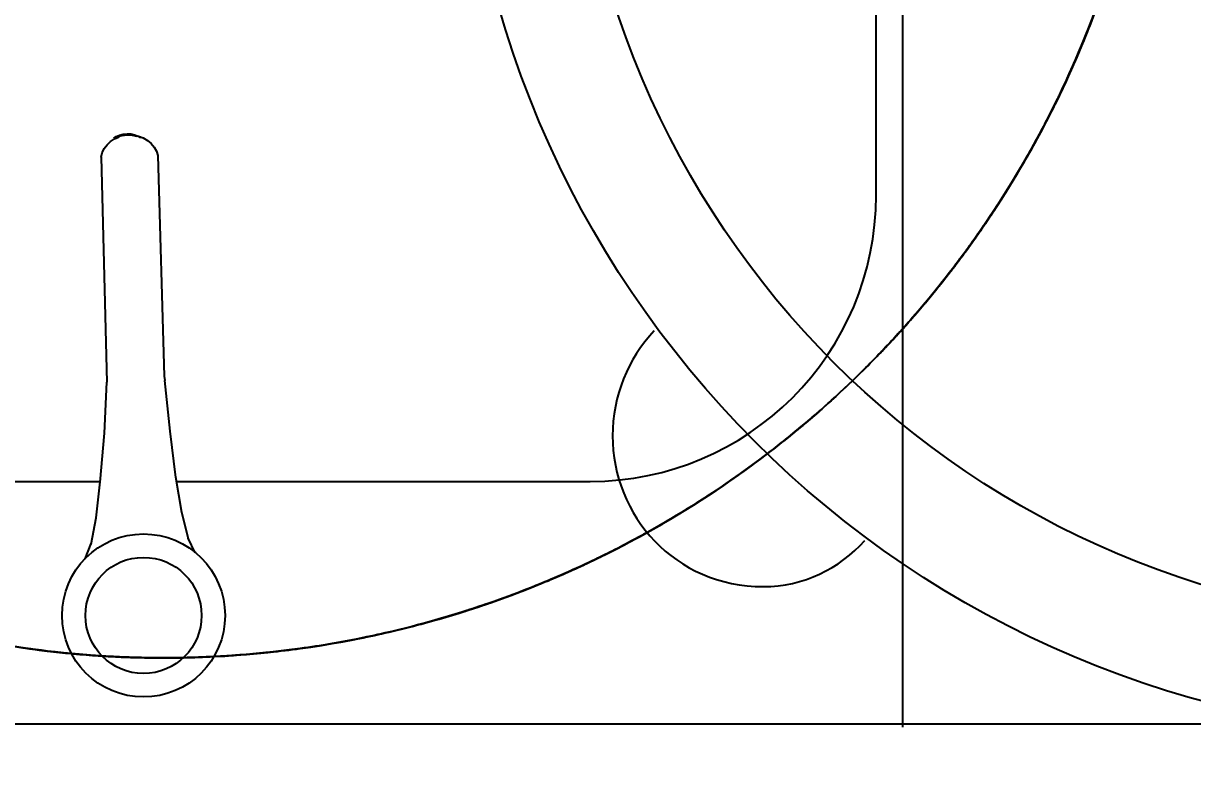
# Model space of a CAD drawing. Header units: millimetres. Extents: x 0 to 8967983, y -224399 to 13801.
# Drawn here: x 52470 to 52731.7, y -190220.6 to -190054.2 of the extents above; entities that cross this region are included whole.
import ezdxf
from ezdxf import colors
from ezdxf.entities.mleader import LeaderData, LeaderLine
from ezdxf.math import Vec2, Vec3

# ---------------------------------------------------------------- set-up
doc = ezdxf.new("R2010")
doc.units = ezdxf.units.MM
doc.header["$LTSCALE"] = 10
doc.layers.add('Архитектура', color=251, linetype='Continuous')
doc.layers.get('0').off()
doc.layers.get('0').freeze()
doc.styles.add('ISOCPEUR', font='isocpeur.TTF', dxfattribs={"width": 0.7})

# ---------------------------------------------------------------- blocks, each defined once
blk = doc.blocks.new('_DOTSMALL')
at = {"color": 0, "linetype": 'ByBlock', "const_width": 0.5}
blk.add_lwpolyline([(-0.0625, 0, 1), (0.0625, 0, 1)], format="xyb", close=True, dxfattribs=at)

msp = doc.modelspace()

# ---------------------------------------------------------------- linework, layer by layer
at = {"layer": 'Архитектура', "lineweight": 25, "transparency": 33554684}
for p, q in [((52666.87, -190211.75, 35.13), (52666.87, -189879.75, 35.13)), ((52660.87, -190092.75, 35.13), (52660.87, -189955.75, 35.13)), ((52490.23, -190079.93, 35.13), (52490.76, -190079.58, 35.13)), ((52490.39, -190080.06, 35.13), (52491.42, -190079.61, 35.13)), ((52490.39, -190080.06, 35.13), (52491.42, -190079.61, 35.13)), ((52490.76, -190079.58, 35.13), (52491.52, -190079.24, 35.13)), ((52491.03, -190079.57, 35.13), (52492.1, -190079.29, 35.13)), ((52491.03, -190079.57, 35.13), (52492.1, -190079.29, 35.13)), ((52491.52, -190079.24, 35.13), (52492.34, -190079.02, 35.13)), ((52492.1, -190079.29, 35.13), (52493.2, -190079.17, 35.13)), ((52492.1, -190079.29, 35.13), (52493.2, -190079.17, 35.13)), ((52492.34, -190079.02, 35.13), (52493.19, -190078.93, 35.13)), ((52493.19, -190078.93, 35.13), (52494.04, -190078.97, 35.13)), ((52493.2, -190079.17, 35.13), (52494.3, -190079.22, 35.13)), ((52493.2, -190079.17, 35.13), (52494.3, -190079.22, 35.13)), ((52494.04, -190078.97, 35.13), (52494.87, -190079.14, 35.13)), ((52494.3, -190079.22, 35.13), (52495.38, -190079.45, 35.13)), ((52494.3, -190079.22, 35.13), (52495.38, -190079.45, 35.13)), ((52494.87, -190079.14, 35.13), (52495.66, -190079.44, 35.13)), ((52495.66, -190079.44, 35.13), (52496.21, -190079.76, 35.13)), ((52495.76, -190079.48, 35.13), (52496.81, -190079.88, 35.13)), ((52495.76, -190079.48, 35.13), (52496.81, -190079.88, 35.13)), ((52487.63, -190083.18, 35.13), (52488.08, -190082.26, 35.13)), ((52488.07, -190082.26, 35.13), (52488.72, -190081.38, 35.13)), ((52488.72, -190081.38, 35.13), (52489.49, -190080.66, 35.13)), ((52488.72, -190081.38, 35.13), (52489.49, -190080.66, 35.13)), ((52489.49, -190080.66, 35.13), (52490.39, -190080.06, 35.13)), ((52489.49, -190080.66, 35.13), (52490.39, -190080.06, 35.13)), ((52496.81, -190079.88, 35.13), (52497.74, -190080.42, 35.13)), ((52496.81, -190079.88, 35.13), (52497.74, -190080.42, 35.13)), ((52497.74, -190080.42, 35.13), (52498.55, -190081.1, 35.13)), ((52497.74, -190080.42, 35.13), (52498.55, -190081.1, 35.13)), ((52498.55, -190081.1, 35.13), (52499.25, -190081.94, 35.13)), ((52499.25, -190081.94, 35.13), (52499.75, -190082.83, 35.13)), ((52499.25, -190081.94, 35.13), (52499.75, -190082.83, 35.13)), ((52487.36, -190084.15, 35.13), (52487.63, -190083.18, 35.13)), ((52487.36, -190084.15, 35.13), (52487.63, -190083.18, 35.13)), ((52487.36, -190084.15, 35.13), (52488.69, -190134.54, 35.13)), ((52487.36, -190084.15, 35.13), (52488.69, -190134.54, 35.13)), ((52499.75, -190082.83, 35.13), (52500.07, -190083.79, 35.13)), ((52499.75, -190082.83, 35.13), (52500.07, -190083.79, 35.13)), ((52500.07, -190083.79, 35.13), (52501.49, -190133.17, 35.13)), ((52488.14, -190145.95, 35.13), (52488.69, -190134.54, 35.13)), ((52501.48, -190133.11, 35.13), (52501.49, -190133.17, 35.13)), ((52501.49, -190133.17, 35.13), (52501.62, -190134.17, 35.13)), ((52501.49, -190133.17, 35.13), (52501.62, -190134.17, 35.13)), ((52502.82, -190145.53, 35.13), (52501.62, -190134.17, 35.13)), ((52487.15, -190156.94, 35.13), (52488.14, -190145.95, 35.13)), ((52504.12, -190155.85, 35.13), (52502.82, -190145.53, 35.13)), ((52505.47, -190163.72, 35.13), (52504.11, -190155.77, 35.13)), ((52399.87, -190156.75, 35.13), (52487.16, -190156.75, 35.13)), ((52486.25, -190164.87, 35.13), (52487.15, -190156.86, 35.13)), ((52504.28, -190156.75, 35.13), (52596.87, -190156.75, 35.13)), ((52485.13, -190170.81, 35.13), (52486.25, -190164.87, 35.13)), ((52506.93, -190169.59, 35.13), (52505.47, -190163.72, 35.13)), ((52483.82, -190174.06, 35.13), (52485.16, -190170.67, 35.13)), ((52508.42, -190172.75, 35.13), (52506.89, -190169.45, 35.13)), ((52508.42, -190172.75, 35.13), (52506.89, -190169.45, 35.13))]:
    msp.add_line(p, q, dxfattribs=at)
msp.add_lwpolyline([(47843.44, -190210.97), (53673.45, -190210.97)], dxfattribs=at)
for centre, radius in [((52792.78, -189988.7), 225), ((52792.78, -189988.7), 200), ((52496.87, -190186.75, 35.13), 18.25), ((52496.87, -190186.75, 35.13), 13)]:
    msp.add_circle(centre, radius, dxfattribs=at)
msp.add_arc((52596.87, -190092.75, 35.13), 64, 270, 0, dxfattribs=at)
for points, knots in [([(52278.93, -189973.75), (52278.89, -189990.4), (52282.69, -190023.67), (52299.27, -190071.1), (52326, -190113.65), (52361.53, -190149.17), (52404.07, -190175.91), (52444.94, -190190.2), (52471.04, -190194.38), (52480.74, -190195.28)], [0, 0, 0, 0, 0.0714286, 0.1428571, 0.2142857, 0.2857143, 0.3571429, 0.4285714, 0.4703604, 0.4703604, 0.4703604, 0.4703604]), ([(52480.74, -190195.28), (52471.04, -190194.38), (52444.94, -190190.2), (52404.07, -190175.91), (52361.53, -190149.17), (52326, -190113.65), (52299.27, -190071.1), (52282.69, -190023.67), (52278.89, -189990.4), (52278.93, -189973.75)], [0.5296396, 0.5296396, 0.5296396, 0.5296396, 0.5714286, 0.6428571, 0.7142857, 0.7857143, 0.8571429, 0.9285714, 1, 1, 1, 1]), ([(52480.74, -190195.28), (52471.04, -190194.38), (52444.94, -190190.2), (52404.07, -190175.91), (52361.53, -190149.17), (52326, -190113.65), (52299.27, -190071.1), (52282.69, -190023.67), (52278.89, -189990.4), (52278.93, -189973.75)], [0.5296396, 0.5296396, 0.5296396, 0.5296396, 0.5714286, 0.6428571, 0.7142857, 0.7857143, 0.8571429, 0.9285714, 1, 1, 1, 1]), ([(52278.93, -189973.75), (52278.89, -189990.4), (52282.69, -190023.67), (52299.27, -190071.1), (52326, -190113.65), (52361.53, -190149.17), (52404.07, -190175.91), (52444.94, -190190.2), (52471.04, -190194.38), (52480.74, -190195.28)], [0, 0, 0, 0, 0.0714286, 0.1428571, 0.2142857, 0.2857143, 0.3571429, 0.4285714, 0.4703604, 0.4703604, 0.4703604, 0.4703604]), ([(52655.56, -190134.21), (52662.64, -190127.41), (52680.51, -190107.82), (52703.59, -190071.1), (52720.16, -190023.67), (52723.96, -189990.4), (52723.93, -189973.75)], [0.7436054, 0.7436054, 0.7436054, 0.7436054, 0.7857143, 0.8571429, 0.9285714, 1, 1, 1, 1]), ([(52723.93, -189973.75), (52723.96, -189990.4), (52720.16, -190023.67), (52703.59, -190071.1), (52680.51, -190107.82), (52662.64, -190127.41), (52655.56, -190134.21)], [0, 0, 0, 0, 0.0714286, 0.1428571, 0.2142857, 0.2563946, 0.2563946, 0.2563946, 0.2563946]), ([(52723.93, -189973.75), (52723.96, -189990.4), (52720.16, -190023.67), (52703.59, -190071.1), (52680.51, -190107.82), (52662.64, -190127.41), (52655.56, -190134.21)], [0, 0, 0, 0, 0.0714286, 0.1428571, 0.2142857, 0.2563946, 0.2563946, 0.2563946, 0.2563946]), ([(52655.56, -190134.21), (52662.64, -190127.41), (52680.51, -190107.82), (52703.59, -190071.1), (52720.16, -190023.67), (52723.96, -189990.4), (52723.93, -189973.75)], [0.7436054, 0.7436054, 0.7436054, 0.7436054, 0.7857143, 0.8571429, 0.9285714, 1, 1, 1, 1]), ([(52699.6, -190074.91), (52700.38, -190073.38), (52705.28, -190063.51), (52709.43, -190053.29), (52712.38, -190044.47)], [0.84976784, 0.84976784, 0.84976784, 0.84976784, 0.85714286, 0.89703564, 0.89703564, 0.89703564, 0.89703564]), ([(52712.38, -190044.47), (52709.43, -190053.29), (52705.28, -190063.51), (52700.38, -190073.38), (52699.6, -190074.91)], [0.10296436, 0.10296436, 0.10296436, 0.10296436, 0.14285714, 0.15023216, 0.15023216, 0.15023216, 0.15023216]), ([(52712.38, -190044.47), (52709.43, -190053.29), (52705.28, -190063.51), (52700.38, -190073.38), (52699.6, -190074.91)], [0.10296436, 0.10296436, 0.10296436, 0.10296436, 0.14285714, 0.15023216, 0.15023216, 0.15023216, 0.15023216]), ([(52699.6, -190074.91), (52700.38, -190073.38), (52705.28, -190063.51), (52709.43, -190053.29), (52712.38, -190044.47)], [0.84976784, 0.84976784, 0.84976784, 0.84976784, 0.85714286, 0.89703564, 0.89703564, 0.89703564, 0.89703564]), ([(52701.48, -190071.15), (52701.62, -190070.86), (52704.87, -190064.14), (52707.78, -190057.26), (52710.25, -190050.55)], [0.85577802, 0.85577802, 0.85577802, 0.85577802, 0.85714286, 0.88782735, 0.88782735, 0.88782735, 0.88782735]), ([(52710.25, -190050.55), (52707.78, -190057.26), (52704.87, -190064.14), (52701.62, -190070.86), (52701.48, -190071.15)], [0.11217265, 0.11217265, 0.11217265, 0.11217265, 0.14285714, 0.14422198, 0.14422198, 0.14422198, 0.14422198]), ([(52710.25, -190050.55), (52707.78, -190057.26), (52704.87, -190064.14), (52701.62, -190070.86), (52701.48, -190071.15)], [0.11217265, 0.11217265, 0.11217265, 0.11217265, 0.14285714, 0.14422198, 0.14422198, 0.14422198, 0.14422198]), ([(52701.48, -190071.15), (52701.62, -190070.86), (52704.87, -190064.14), (52707.78, -190057.26), (52710.25, -190050.55)], [0.85577802, 0.85577802, 0.85577802, 0.85577802, 0.85714286, 0.88782735, 0.88782735, 0.88782735, 0.88782735]), ([(52701.48, -190071.15), (52701.62, -190070.86), (52702.43, -190069.18), (52703.22, -190067.49), (52703.86, -190066.09)], [0.855778024, 0.855778024, 0.855778024, 0.855778024, 0.857142857, 0.863781519, 0.863781519, 0.863781519, 0.863781519]), ([(52703.86, -190066.09), (52703.22, -190067.49), (52702.43, -190069.18), (52701.62, -190070.86), (52701.48, -190071.15)], [0.136218467, 0.136218467, 0.136218467, 0.136218467, 0.142857143, 0.144221976, 0.144221976, 0.144221976, 0.144221976]), ([(52703.86, -190066.09), (52703.22, -190067.49), (52702.43, -190069.18), (52701.62, -190070.86), (52701.48, -190071.15)], [0.136218467, 0.136218467, 0.136218467, 0.136218467, 0.142857143, 0.144221976, 0.144221976, 0.144221976, 0.144221976]), ([(52701.48, -190071.15), (52701.62, -190070.86), (52702.43, -190069.18), (52703.22, -190067.49), (52703.86, -190066.09)], [0.855778024, 0.855778024, 0.855778024, 0.855778024, 0.857142857, 0.863781519, 0.863781519, 0.863781519, 0.863781519]), ([(52663.44, -190126.25), (52667.61, -190121.82), (52672.51, -190116.18), (52677.11, -190110.3), (52677.95, -190109.19)], [0.75963004, 0.75963004, 0.75963004, 0.75963004, 0.78571429, 0.79167937, 0.79167937, 0.79167937, 0.79167937]), ([(52677.95, -190109.19), (52677.11, -190110.3), (52672.51, -190116.18), (52667.61, -190121.82), (52663.44, -190126.25)], [0.20832063, 0.20832063, 0.20832063, 0.20832063, 0.21428571, 0.24036997, 0.24036997, 0.24036997, 0.24036997]), ([(52677.95, -190109.19), (52677.11, -190110.3), (52672.51, -190116.18), (52667.61, -190121.82), (52663.44, -190126.25)], [0.20832063, 0.20832063, 0.20832063, 0.20832063, 0.21428571, 0.24036997, 0.24036997, 0.24036997, 0.24036997]), ([(52663.44, -190126.25), (52667.61, -190121.82), (52672.51, -190116.18), (52677.11, -190110.3), (52677.95, -190109.19)], [0.75963004, 0.75963004, 0.75963004, 0.75963004, 0.78571429, 0.79167937, 0.79167937, 0.79167937, 0.79167937]), ([(52675.1, -190112.83), (52675.2, -190112.71), (52676.16, -190111.51), (52677.11, -190110.3), (52677.95, -190109.19)], [0.785068414, 0.785068414, 0.785068414, 0.785068414, 0.785714286, 0.791679368, 0.791679368, 0.791679368, 0.791679368]), ([(52677.95, -190109.19), (52677.11, -190110.3), (52676.16, -190111.51), (52675.2, -190112.71), (52675.1, -190112.83)], [0.208320632, 0.208320632, 0.208320632, 0.208320632, 0.214285714, 0.214931577, 0.214931577, 0.214931577, 0.214931577]), ([(52677.95, -190109.19), (52677.11, -190110.3), (52676.16, -190111.51), (52675.2, -190112.71), (52675.1, -190112.83)], [0.208320632, 0.208320632, 0.208320632, 0.208320632, 0.214285714, 0.214931577, 0.214931577, 0.214931577, 0.214931577]), ([(52675.1, -190112.83), (52675.2, -190112.71), (52676.16, -190111.51), (52677.11, -190110.3), (52677.95, -190109.19)], [0.785068414, 0.785068414, 0.785068414, 0.785068414, 0.785714286, 0.791679368, 0.791679368, 0.791679368, 0.791679368]), ([(52668.53, -190120.66), (52670.88, -190117.99), (52673.28, -190115.12), (52675.6, -190112.2), (52675.71, -190112.07)], [0.77044752, 0.77044752, 0.77044752, 0.77044752, 0.78571429, 0.78646423, 0.78646423, 0.78646423, 0.78646423]), ([(52675.71, -190112.07), (52675.6, -190112.2), (52673.28, -190115.12), (52670.88, -190117.99), (52668.53, -190120.66)], [0.21353577, 0.21353577, 0.21353577, 0.21353577, 0.21428571, 0.22955248, 0.22955248, 0.22955248, 0.22955248]), ([(52675.71, -190112.07), (52675.6, -190112.2), (52673.28, -190115.12), (52670.88, -190117.99), (52668.53, -190120.66)], [0.21353577, 0.21353577, 0.21353577, 0.21353577, 0.21428571, 0.22955248, 0.22955248, 0.22955248, 0.22955248]), ([(52668.53, -190120.66), (52670.88, -190117.99), (52673.28, -190115.12), (52675.6, -190112.2), (52675.71, -190112.07)], [0.77044752, 0.77044752, 0.77044752, 0.77044752, 0.78571429, 0.78646423, 0.78646423, 0.78646423, 0.78646423]), ([(52636.49, -190150.56), (52637.72, -190149.63), (52644.33, -190144.47), (52650.64, -190138.94), (52655.56, -190134.21)], [0.70764183, 0.70764183, 0.70764183, 0.70764183, 0.71428571, 0.74360538, 0.74360538, 0.74360538, 0.74360538]), ([(52655.56, -190134.21), (52650.64, -190138.94), (52644.33, -190144.47), (52637.72, -190149.63), (52636.49, -190150.56)], [0.25639462, 0.25639462, 0.25639462, 0.25639462, 0.28571429, 0.29235817, 0.29235817, 0.29235817, 0.29235817]), ([(52655.56, -190134.21), (52650.64, -190138.94), (52644.33, -190144.47), (52637.72, -190149.63), (52636.49, -190150.56)], [0.25639462, 0.25639462, 0.25639462, 0.25639462, 0.28571429, 0.29235817, 0.29235817, 0.29235817, 0.29235817]), ([(52636.49, -190150.56), (52637.72, -190149.63), (52644.33, -190144.47), (52650.64, -190138.94), (52655.56, -190134.21)], [0.70764183, 0.70764183, 0.70764183, 0.70764183, 0.71428571, 0.74360538, 0.74360538, 0.74360538, 0.74360538]), ([(52636.49, -190150.56), (52637.72, -190149.63), (52640.39, -190147.54), (52643.02, -190145.39), (52644.43, -190144.21)], [0.70764183, 0.70764183, 0.70764183, 0.70764183, 0.71428571, 0.72218565, 0.72218565, 0.72218565, 0.72218565]), ([(52644.43, -190144.21), (52643.02, -190145.39), (52640.39, -190147.54), (52637.72, -190149.63), (52636.49, -190150.56)], [0.2778143, 0.2778143, 0.2778143, 0.2778143, 0.28571429, 0.29235817, 0.29235817, 0.29235817, 0.29235817]), ([(52644.43, -190144.21), (52643.02, -190145.39), (52640.39, -190147.54), (52637.72, -190149.63), (52636.49, -190150.56)], [0.2778143, 0.2778143, 0.2778143, 0.2778143, 0.28571429, 0.29235817, 0.29235817, 0.29235817, 0.29235817]), ([(52636.49, -190150.56), (52637.72, -190149.63), (52640.39, -190147.54), (52643.02, -190145.39), (52644.43, -190144.21)], [0.70764183, 0.70764183, 0.70764183, 0.70764183, 0.71428571, 0.72218565, 0.72218565, 0.72218565, 0.72218565]), ([(52601.87, -190146.53), (52601.87, -190164.4), (52615.77, -190180.29), (52635.63, -190180.29), (52635.63, -190180.29), (52644.62, -190180.29), (52652.61, -190176.26), (52658.33, -190169.99)], [0, 0, 0, 0, 0.0625, 0.0625, 0.0625, 0.062501, 0.09395651, 0.09395651, 0.09395651, 0.09395651]), ([(52512.63, -190195.97), (52525.52, -190195.32), (52554.9, -190191.26), (52587.12, -190179.99), (52605.78, -190170.31), (52609.59, -190168.19)], [0.5160358, 0.5160358, 0.5160358, 0.5160358, 0.5714286, 0.6428571, 0.6615947, 0.6615947, 0.6615947, 0.6615947]), ([(52609.59, -190168.19), (52605.78, -190170.31), (52587.12, -190179.99), (52554.9, -190191.26), (52525.52, -190195.32), (52512.63, -190195.97)], [0.3384053, 0.3384053, 0.3384053, 0.3384053, 0.3571429, 0.4285714, 0.4839642, 0.4839642, 0.4839642, 0.4839642]), ([(52609.59, -190168.19), (52605.78, -190170.31), (52587.12, -190179.99), (52554.9, -190191.26), (52525.52, -190195.32), (52512.63, -190195.97)], [0.3384053, 0.3384053, 0.3384053, 0.3384053, 0.3571429, 0.4285714, 0.4839642, 0.4839642, 0.4839642, 0.4839642]), ([(52512.63, -190195.97), (52525.52, -190195.32), (52554.9, -190191.26), (52587.12, -190179.99), (52605.78, -190170.31), (52609.59, -190168.19)], [0.5160358, 0.5160358, 0.5160358, 0.5160358, 0.5714286, 0.6428571, 0.6615947, 0.6615947, 0.6615947, 0.6615947]), ([(52586.71, -190179.26), (52590.5, -190177.68), (52595.74, -190175.34), (52600.88, -190172.79), (52602.33, -190172.06)], [0.62520494, 0.62520494, 0.62520494, 0.62520494, 0.64285714, 0.64982103, 0.64982103, 0.64982103, 0.64982103]), ([(52602.33, -190172.06), (52600.88, -190172.79), (52595.74, -190175.34), (52590.5, -190177.68), (52586.71, -190179.26)], [0.35017897, 0.35017897, 0.35017897, 0.35017897, 0.35714286, 0.37479506, 0.37479506, 0.37479506, 0.37479506]), ([(52602.33, -190172.06), (52600.88, -190172.79), (52595.74, -190175.34), (52590.5, -190177.68), (52586.71, -190179.26)], [0.35017897, 0.35017897, 0.35017897, 0.35017897, 0.35714286, 0.37479506, 0.37479506, 0.37479506, 0.37479506]), ([(52586.71, -190179.26), (52590.5, -190177.68), (52595.74, -190175.34), (52600.88, -190172.79), (52602.33, -190172.06)], [0.62520494, 0.62520494, 0.62520494, 0.62520494, 0.64285714, 0.64982103, 0.64982103, 0.64982103, 0.64982103]), ([(52537.91, -190193.24), (52542.27, -190192.51), (52549.08, -190191.17), (52555.81, -190189.52), (52558.23, -190188.88)], [0.5524256, 0.5524256, 0.5524256, 0.5524256, 0.57142857, 0.58217431, 0.58217431, 0.58217431, 0.58217431]), ([(52558.23, -190188.88), (52555.81, -190189.52), (52549.08, -190191.17), (52542.27, -190192.51), (52537.91, -190193.24)], [0.41782569, 0.41782569, 0.41782569, 0.41782569, 0.42857143, 0.4475744, 0.4475744, 0.4475744, 0.4475744]), ([(52558.23, -190188.88), (52555.81, -190189.52), (52549.08, -190191.17), (52542.27, -190192.51), (52537.91, -190193.24)], [0.41782569, 0.41782569, 0.41782569, 0.41782569, 0.42857143, 0.4475744, 0.4475744, 0.4475744, 0.4475744]), ([(52537.91, -190193.24), (52542.27, -190192.51), (52549.08, -190191.17), (52555.81, -190189.52), (52558.23, -190188.88)], [0.5524256, 0.5524256, 0.5524256, 0.5524256, 0.57142857, 0.58217431, 0.58217431, 0.58217431, 0.58217431]), ([(52487.56, -190195.82), (52492.17, -190196.11), (52498.26, -190196.3), (52504.34, -190196.24), (52505.79, -190196.21)], [0.48014619, 0.48014619, 0.48014619, 0.48014619, 0.5, 0.50624923, 0.50624923, 0.50624923, 0.50624923]), ([(52505.79, -190196.21), (52504.34, -190196.24), (52498.26, -190196.3), (52492.17, -190196.11), (52487.56, -190195.82)], [0.49375077, 0.49375077, 0.49375077, 0.49375077, 0.5, 0.51985381, 0.51985381, 0.51985381, 0.51985381]), ([(52505.79, -190196.21), (52504.34, -190196.24), (52498.26, -190196.3), (52492.17, -190196.11), (52487.56, -190195.82)], [0.49375077, 0.49375077, 0.49375077, 0.49375077, 0.5, 0.51985381, 0.51985381, 0.51985381, 0.51985381]), ([(52487.56, -190195.82), (52492.17, -190196.11), (52498.26, -190196.3), (52504.34, -190196.24), (52505.79, -190196.21)], [0.48014619, 0.48014619, 0.48014619, 0.48014619, 0.5, 0.50624923, 0.50624923, 0.50624923, 0.50624923]), ([(52488.14, -190195.85), (52492.56, -190196.12), (52498.45, -190196.29), (52504.34, -190196.24), (52505.79, -190196.21)], [0.48098207, 0.48098207, 0.48098207, 0.48098207, 0.5, 0.50624921, 0.50624921, 0.50624921, 0.50624921]), ([(52505.79, -190196.21), (52504.34, -190196.24), (52498.45, -190196.29), (52492.56, -190196.12), (52488.14, -190195.85)], [0.49375077, 0.49375077, 0.49375077, 0.49375077, 0.5, 0.51901793, 0.51901793, 0.51901793, 0.51901793]), ([(52505.79, -190196.21), (52504.34, -190196.24), (52498.45, -190196.29), (52492.56, -190196.12), (52488.14, -190195.85)], [0.49375077, 0.49375077, 0.49375077, 0.49375077, 0.5, 0.51901793, 0.51901793, 0.51901793, 0.51901793]), ([(52488.14, -190195.85), (52492.56, -190196.12), (52498.45, -190196.29), (52504.34, -190196.24), (52505.79, -190196.21)], [0.48098207, 0.48098207, 0.48098207, 0.48098207, 0.5, 0.50624921, 0.50624921, 0.50624921, 0.50624921])]:
    msp.add_open_spline(points, degree=3, knots=knots, dxfattribs=at)
for points in [[(52708.45, -190055.26), (52709.07, -190053.7), (52709.67, -190052.12), (52710.25, -190050.55)], [(52710.25, -190050.55), (52709.67, -190052.12), (52709.07, -190053.7), (52708.45, -190055.26)], [(52710.25, -190050.55), (52709.67, -190052.12), (52709.07, -190053.7), (52708.45, -190055.26)], [(52708.45, -190055.26), (52709.07, -190053.7), (52709.67, -190052.12), (52710.25, -190050.55)], [(52704.09, -190065.58), (52705.55, -190062.35), (52706.94, -190059.08), (52708.25, -190055.78)], [(52708.25, -190055.78), (52706.94, -190059.08), (52705.55, -190062.35), (52704.09, -190065.58)], [(52708.25, -190055.78), (52706.94, -190059.08), (52705.55, -190062.35), (52704.09, -190065.58)], [(52704.09, -190065.58), (52705.55, -190062.35), (52706.94, -190059.08), (52708.25, -190055.78)], [(52708.25, -190055.78), (52708.32, -190055.61), (52708.39, -190055.43), (52708.45, -190055.26)], [(52708.45, -190055.26), (52708.39, -190055.43), (52708.32, -190055.61), (52708.25, -190055.78)], [(52708.45, -190055.26), (52708.39, -190055.43), (52708.32, -190055.61), (52708.25, -190055.78)], [(52708.25, -190055.78), (52708.32, -190055.61), (52708.39, -190055.43), (52708.45, -190055.26)], [(52703.86, -190066.09), (52703.94, -190065.92), (52704.01, -190065.75), (52704.09, -190065.58)], [(52704.09, -190065.58), (52704.01, -190065.75), (52703.94, -190065.92), (52703.86, -190066.09)], [(52704.09, -190065.58), (52704.01, -190065.75), (52703.94, -190065.92), (52703.86, -190066.09)], [(52703.86, -190066.09), (52703.94, -190065.92), (52704.01, -190065.75), (52704.09, -190065.58)], [(52690.67, -190090.76), (52694.6, -190084.41), (52698.21, -190077.86), (52701.48, -190071.15)], [(52701.48, -190071.15), (52698.21, -190077.86), (52694.6, -190084.41), (52690.67, -190090.76)], [(52701.48, -190071.15), (52698.21, -190077.86), (52694.6, -190084.41), (52690.67, -190090.76)], [(52690.67, -190090.76), (52694.6, -190084.41), (52698.21, -190077.86), (52701.48, -190071.15)], [(52699.28, -190075.53), (52700.03, -190074.08), (52700.76, -190072.62), (52701.48, -190071.15)], [(52701.48, -190071.15), (52700.76, -190072.62), (52700.03, -190074.08), (52699.28, -190075.53)], [(52701.48, -190071.15), (52700.76, -190072.62), (52700.03, -190074.08), (52699.28, -190075.53)], [(52699.28, -190075.53), (52700.03, -190074.08), (52700.76, -190072.62), (52701.48, -190071.15)], [(52693.56, -190085.96), (52695.44, -190082.74), (52697.24, -190079.46), (52698.96, -190076.15)], [(52698.96, -190076.15), (52697.24, -190079.46), (52695.44, -190082.74), (52693.56, -190085.96)], [(52698.96, -190076.15), (52697.24, -190079.46), (52695.44, -190082.74), (52693.56, -190085.96)], [(52693.56, -190085.96), (52695.44, -190082.74), (52697.24, -190079.46), (52698.96, -190076.15)], [(52694.26, -190084.75), (52696.12, -190081.52), (52697.9, -190078.23), (52699.6, -190074.91)], [(52699.6, -190074.91), (52697.9, -190078.23), (52696.12, -190081.52), (52694.26, -190084.75)], [(52699.6, -190074.91), (52697.9, -190078.23), (52696.12, -190081.52), (52694.26, -190084.75)], [(52694.26, -190084.75), (52696.12, -190081.52), (52697.9, -190078.23), (52699.6, -190074.91)], [(52698.96, -190076.15), (52699.07, -190075.94), (52699.18, -190075.73), (52699.28, -190075.53)], [(52699.28, -190075.53), (52699.18, -190075.73), (52699.07, -190075.94), (52698.96, -190076.15)], [(52699.28, -190075.53), (52699.18, -190075.73), (52699.07, -190075.94), (52698.96, -190076.15)], [(52698.96, -190076.15), (52699.07, -190075.94), (52699.18, -190075.73), (52699.28, -190075.53)], [(52675.71, -190112.07), (52682.56, -190103.44), (52688.76, -190094.3), (52694.26, -190084.75)], [(52694.26, -190084.75), (52688.76, -190094.3), (52682.56, -190103.44), (52675.71, -190112.07)], [(52694.26, -190084.75), (52688.76, -190094.3), (52682.56, -190103.44), (52675.71, -190112.07)], [(52675.71, -190112.07), (52682.56, -190103.44), (52688.76, -190094.3), (52694.26, -190084.75)], [(52690.67, -190090.76), (52691.65, -190089.17), (52692.62, -190087.57), (52693.56, -190085.96)], [(52693.56, -190085.96), (52692.62, -190087.57), (52691.65, -190089.17), (52690.67, -190090.76)], [(52693.56, -190085.96), (52692.62, -190087.57), (52691.65, -190089.17), (52690.67, -190090.76)], [(52690.67, -190090.76), (52691.65, -190089.17), (52692.62, -190087.57), (52693.56, -190085.96)], [(52684.54, -190100.14), (52686.67, -190097.06), (52688.71, -190093.94), (52690.67, -190090.76)], [(52690.67, -190090.76), (52688.71, -190093.94), (52686.67, -190097.06), (52684.54, -190100.14)], [(52690.67, -190090.76), (52688.71, -190093.94), (52686.67, -190097.06), (52684.54, -190100.14)], [(52684.54, -190100.14), (52686.67, -190097.06), (52688.71, -190093.94), (52690.67, -190090.76)], [(52689.18, -190093.13), (52689.69, -190092.35), (52690.18, -190091.56), (52690.67, -190090.76)], [(52690.67, -190090.76), (52690.18, -190091.56), (52689.69, -190092.35), (52689.18, -190093.13)], [(52690.67, -190090.76), (52690.18, -190091.56), (52689.69, -190092.35), (52689.18, -190093.13)], [(52689.18, -190093.13), (52689.69, -190092.35), (52690.18, -190091.56), (52690.67, -190090.76)], [(52684.54, -190100.14), (52685.76, -190098.37), (52686.96, -190096.59), (52688.12, -190094.79)], [(52688.12, -190094.79), (52686.96, -190096.59), (52685.76, -190098.37), (52684.54, -190100.14)], [(52688.12, -190094.79), (52686.96, -190096.59), (52685.76, -190098.37), (52684.54, -190100.14)], [(52684.54, -190100.14), (52685.76, -190098.37), (52686.96, -190096.59), (52688.12, -190094.79)], [(52688.12, -190094.79), (52688.48, -190094.24), (52688.83, -190093.69), (52689.18, -190093.13)], [(52689.18, -190093.13), (52688.83, -190093.69), (52688.48, -190094.24), (52688.12, -190094.79)], [(52689.18, -190093.13), (52688.83, -190093.69), (52688.48, -190094.24), (52688.12, -190094.79)], [(52688.12, -190094.79), (52688.48, -190094.24), (52688.83, -190093.69), (52689.18, -190093.13)], [(52677.95, -190109.19), (52680.23, -190106.23), (52682.42, -190103.21), (52684.54, -190100.14)], [(52684.54, -190100.14), (52682.42, -190103.21), (52680.23, -190106.23), (52677.95, -190109.19)], [(52684.54, -190100.14), (52682.42, -190103.21), (52680.23, -190106.23), (52677.95, -190109.19)], [(52677.95, -190109.19), (52680.23, -190106.23), (52682.42, -190103.21), (52684.54, -190100.14)], [(52681.8, -190104.03), (52682.73, -190102.74), (52683.64, -190101.44), (52684.54, -190100.14)], [(52684.54, -190100.14), (52683.64, -190101.44), (52682.73, -190102.74), (52681.8, -190104.03)], [(52684.54, -190100.14), (52683.64, -190101.44), (52682.73, -190102.74), (52681.8, -190104.03)], [(52681.8, -190104.03), (52682.73, -190102.74), (52683.64, -190101.44), (52684.54, -190100.14)], [(52679.64, -190106.96), (52680.37, -190105.99), (52681.09, -190105.01), (52681.8, -190104.03)], [(52681.8, -190104.03), (52681.09, -190105.01), (52680.37, -190105.99), (52679.64, -190106.96)], [(52681.8, -190104.03), (52681.09, -190105.01), (52680.37, -190105.99), (52679.64, -190106.96)], [(52679.64, -190106.96), (52680.37, -190105.99), (52681.09, -190105.01), (52681.8, -190104.03)], [(52677.95, -190109.19), (52678.52, -190108.45), (52679.08, -190107.71), (52679.64, -190106.96)], [(52679.64, -190106.96), (52679.08, -190107.71), (52678.52, -190108.45), (52677.95, -190109.19)], [(52679.64, -190106.96), (52679.08, -190107.71), (52678.52, -190108.45), (52677.95, -190109.19)], [(52677.95, -190109.19), (52678.52, -190108.45), (52679.08, -190107.71), (52679.64, -190106.96)], [(52668.53, -190120.66), (52670.57, -190118.34), (52672.55, -190115.99), (52674.49, -190113.59)], [(52674.49, -190113.59), (52672.55, -190115.99), (52670.57, -190118.34), (52668.53, -190120.66)], [(52674.49, -190113.59), (52672.55, -190115.99), (52670.57, -190118.34), (52668.53, -190120.66)], [(52668.53, -190120.66), (52670.57, -190118.34), (52672.55, -190115.99), (52674.49, -190113.59)], [(52674.49, -190113.59), (52674.69, -190113.34), (52674.9, -190113.08), (52675.1, -190112.83)], [(52675.1, -190112.83), (52674.9, -190113.08), (52674.69, -190113.34), (52674.49, -190113.59)], [(52675.1, -190112.83), (52674.9, -190113.08), (52674.69, -190113.34), (52674.49, -190113.59)], [(52674.49, -190113.59), (52674.69, -190113.34), (52674.9, -190113.08), (52675.1, -190112.83)], [(52668.53, -190120.66), (52664.4, -190125.35), (52660.07, -190129.88), (52655.56, -190134.21)], [(52668.53, -190120.66), (52664.4, -190125.35), (52660.07, -190129.88), (52655.56, -190134.21)], [(52655.57, -190134.21), (52660.07, -190129.88), (52664.4, -190125.35), (52668.53, -190120.66)], [(52655.57, -190134.21), (52660.07, -190129.88), (52664.4, -190125.35), (52668.53, -190120.66)], [(52667.23, -190122.12), (52667.67, -190121.64), (52668.1, -190121.15), (52668.53, -190120.66)], [(52668.53, -190120.66), (52668.1, -190121.15), (52667.67, -190121.64), (52667.23, -190122.12)], [(52668.53, -190120.66), (52668.1, -190121.15), (52667.67, -190121.64), (52667.23, -190122.12)], [(52667.23, -190122.12), (52667.67, -190121.64), (52668.1, -190121.15), (52668.53, -190120.66)], [(52611.19, -190123.06), (52605.3, -190129.26), (52601.87, -190137.65), (52601.87, -190146.53)], [(52663.44, -190126.25), (52664.72, -190124.89), (52665.99, -190123.51), (52667.23, -190122.12)], [(52667.23, -190122.12), (52665.99, -190123.51), (52664.72, -190124.89), (52663.44, -190126.25)], [(52667.23, -190122.12), (52665.99, -190123.51), (52664.72, -190124.89), (52663.44, -190126.25)], [(52663.44, -190126.25), (52664.72, -190124.89), (52665.99, -190123.51), (52667.23, -190122.12)], [(52655.56, -190134.21), (52658.26, -190131.62), (52660.88, -190128.97), (52663.44, -190126.25)], [(52663.44, -190126.25), (52660.88, -190128.97), (52658.26, -190131.62), (52655.56, -190134.21)], [(52663.44, -190126.25), (52660.88, -190128.97), (52658.26, -190131.62), (52655.56, -190134.21)], [(52655.56, -190134.21), (52658.26, -190131.62), (52660.88, -190128.97), (52663.44, -190126.25)], [(52661.51, -190128.28), (52661.95, -190127.82), (52662.38, -190127.37), (52662.82, -190126.91)], [(52662.82, -190126.91), (52662.38, -190127.37), (52661.95, -190127.82), (52661.51, -190128.28)], [(52662.82, -190126.91), (52662.38, -190127.37), (52661.95, -190127.82), (52661.51, -190128.28)], [(52661.51, -190128.28), (52661.95, -190127.82), (52662.38, -190127.37), (52662.82, -190126.91)], [(52662.82, -190126.91), (52663.03, -190126.69), (52663.24, -190126.47), (52663.44, -190126.25)], [(52663.44, -190126.25), (52663.24, -190126.47), (52663.03, -190126.69), (52662.82, -190126.91)], [(52663.44, -190126.25), (52663.24, -190126.47), (52663.03, -190126.69), (52662.82, -190126.91)], [(52662.82, -190126.91), (52663.03, -190126.69), (52663.24, -190126.47), (52663.44, -190126.25)], [(52655.56, -190134.21), (52657.58, -190132.27), (52659.57, -190130.29), (52661.51, -190128.28)], [(52661.51, -190128.28), (52659.57, -190130.29), (52657.58, -190132.27), (52655.56, -190134.21)], [(52661.51, -190128.28), (52659.57, -190130.29), (52657.58, -190132.27), (52655.56, -190134.21)], [(52655.56, -190134.21), (52657.58, -190132.27), (52659.57, -190130.29), (52661.51, -190128.28)], [(52644.43, -190144.21), (52648.25, -190141), (52651.96, -190137.67), (52655.56, -190134.21)], [(52655.56, -190134.21), (52651.96, -190137.67), (52648.25, -190141), (52644.43, -190144.21)], [(52655.56, -190134.21), (52651.96, -190137.67), (52648.25, -190141), (52644.43, -190144.21)], [(52644.43, -190144.21), (52648.25, -190141), (52651.96, -190137.67), (52655.56, -190134.21)], [(52655.56, -190134.21), (52655.56, -190134.21), (52655.56, -190134.21), (52655.57, -190134.21)], [(52655.56, -190134.21), (52655.56, -190134.21), (52655.56, -190134.21), (52655.56, -190134.21)], [(52655.56, -190134.21), (52655.56, -190134.21), (52655.56, -190134.21), (52655.56, -190134.21)], [(52655.56, -190134.21), (52655.56, -190134.21), (52655.56, -190134.21), (52655.57, -190134.21)], [(52655.56, -190134.21), (52655.56, -190134.21), (52655.56, -190134.21), (52655.56, -190134.21)], [(52655.56, -190134.21), (52655.56, -190134.21), (52655.56, -190134.21), (52655.56, -190134.21)], [(52609.59, -190168.19), (52618.97, -190162.97), (52627.97, -190157.08), (52636.49, -190150.56)], [(52636.49, -190150.56), (52627.97, -190157.08), (52618.97, -190162.97), (52609.59, -190168.19)], [(52636.49, -190150.56), (52627.97, -190157.08), (52618.97, -190162.97), (52609.59, -190168.19)], [(52609.59, -190168.19), (52618.97, -190162.97), (52627.97, -190157.08), (52636.49, -190150.56)], [(52614.94, -190165.11), (52621.21, -190161.39), (52627.3, -190157.37), (52633.17, -190153.05)], [(52633.17, -190153.05), (52627.3, -190157.37), (52621.21, -190161.39), (52614.94, -190165.11)], [(52633.17, -190153.05), (52627.3, -190157.37), (52621.21, -190161.39), (52614.94, -190165.11)], [(52614.94, -190165.11), (52621.21, -190161.39), (52627.3, -190157.37), (52633.17, -190153.05)], [(52633.17, -190153.05), (52634.28, -190152.23), (52635.39, -190151.4), (52636.49, -190150.56)], [(52636.49, -190150.56), (52635.39, -190151.4), (52634.28, -190152.23), (52633.17, -190153.05)], [(52636.49, -190150.56), (52635.39, -190151.4), (52634.28, -190152.23), (52633.17, -190153.05)], [(52633.17, -190153.05), (52634.28, -190152.23), (52635.39, -190151.4), (52636.49, -190150.56)], [(52609.59, -190168.19), (52611.39, -190167.19), (52613.17, -190166.16), (52614.94, -190165.11)], [(52614.94, -190165.11), (52613.17, -190166.16), (52611.39, -190167.19), (52609.59, -190168.19)], [(52614.94, -190165.11), (52613.17, -190166.16), (52611.39, -190167.19), (52609.59, -190168.19)], [(52609.59, -190168.19), (52611.39, -190167.19), (52613.17, -190166.16), (52614.94, -190165.11)], [(52602.33, -190172.06), (52604.77, -190170.81), (52607.19, -190169.52), (52609.59, -190168.19)], [(52609.59, -190168.19), (52607.19, -190169.52), (52604.77, -190170.81), (52602.33, -190172.06)], [(52609.59, -190168.19), (52607.19, -190169.52), (52604.77, -190170.81), (52602.33, -190172.06)], [(52602.33, -190172.06), (52604.77, -190170.81), (52607.19, -190169.52), (52609.59, -190168.19)], [(52570.43, -190185.28), (52575.93, -190183.48), (52581.36, -190181.47), (52586.71, -190179.26)], [(52586.71, -190179.26), (52581.36, -190181.47), (52575.93, -190183.48), (52570.43, -190185.28)], [(52586.71, -190179.26), (52581.36, -190181.47), (52575.93, -190183.48), (52570.43, -190185.28)], [(52570.43, -190185.28), (52575.93, -190183.48), (52581.36, -190181.47), (52586.71, -190179.26)], [(52558.23, -190188.88), (52562.33, -190187.79), (52566.4, -190186.59), (52570.43, -190185.28)], [(52570.43, -190185.28), (52566.4, -190186.59), (52562.33, -190187.79), (52558.23, -190188.88)], [(52570.43, -190185.28), (52566.4, -190186.59), (52562.33, -190187.79), (52558.23, -190188.88)], [(52558.23, -190188.88), (52562.33, -190187.79), (52566.4, -190186.59), (52570.43, -190185.28)], [(52469.97, -190194.01), (52473.55, -190194.53), (52477.14, -190194.95), (52480.74, -190195.28)], [(52480.74, -190195.28), (52477.14, -190194.95), (52473.55, -190194.53), (52469.97, -190194.01)], [(52480.74, -190195.28), (52477.14, -190194.95), (52473.55, -190194.53), (52469.97, -190194.01)], [(52469.97, -190194.01), (52473.55, -190194.53), (52477.14, -190194.95), (52480.74, -190195.28)], [(52524.27, -190195.07), (52528.83, -190194.6), (52533.38, -190193.99), (52537.91, -190193.24)], [(52537.91, -190193.24), (52533.38, -190193.99), (52528.83, -190194.6), (52524.27, -190195.07)], [(52537.91, -190193.24), (52533.38, -190193.99), (52528.83, -190194.6), (52524.27, -190195.07)], [(52524.27, -190195.07), (52528.83, -190194.6), (52533.38, -190193.99), (52537.91, -190193.24)], [(52480.74, -190195.28), (52483.01, -190195.5), (52485.28, -190195.67), (52487.56, -190195.82)], [(52487.56, -190195.82), (52485.28, -190195.67), (52483.01, -190195.5), (52480.74, -190195.28)], [(52487.56, -190195.82), (52485.28, -190195.67), (52483.01, -190195.5), (52480.74, -190195.28)], [(52480.74, -190195.28), (52483.01, -190195.5), (52485.28, -190195.67), (52487.56, -190195.82)], [(52480.74, -190195.28), (52481.12, -190195.32), (52481.5, -190195.36), (52481.88, -190195.39)], [(52481.88, -190195.39), (52481.5, -190195.36), (52481.12, -190195.32), (52480.74, -190195.28)], [(52481.88, -190195.39), (52481.5, -190195.36), (52481.12, -190195.32), (52480.74, -190195.28)], [(52480.74, -190195.28), (52481.12, -190195.32), (52481.5, -190195.36), (52481.88, -190195.39)], [(52481.88, -190195.39), (52483.77, -190195.56), (52485.66, -190195.7), (52487.56, -190195.82)], [(52487.56, -190195.82), (52485.66, -190195.7), (52483.77, -190195.56), (52481.88, -190195.39)], [(52487.56, -190195.82), (52485.66, -190195.7), (52483.77, -190195.56), (52481.88, -190195.39)], [(52481.88, -190195.39), (52483.77, -190195.56), (52485.66, -190195.7), (52487.56, -190195.82)], [(52487.56, -190195.82), (52487.75, -190195.83), (52487.95, -190195.84), (52488.14, -190195.85)], [(52488.14, -190195.85), (52487.95, -190195.84), (52487.75, -190195.83), (52487.56, -190195.82)], [(52488.14, -190195.85), (52487.95, -190195.84), (52487.75, -190195.83), (52487.56, -190195.82)], [(52487.56, -190195.82), (52487.75, -190195.83), (52487.95, -190195.84), (52488.14, -190195.85)], [(52505.79, -190196.21), (52508.07, -190196.16), (52510.35, -190196.08), (52512.63, -190195.97)], [(52512.63, -190195.97), (52510.35, -190196.08), (52508.07, -190196.16), (52505.79, -190196.21)], [(52512.63, -190195.97), (52510.35, -190196.08), (52508.07, -190196.16), (52505.79, -190196.21)], [(52505.79, -190196.21), (52508.07, -190196.16), (52510.35, -190196.08), (52512.63, -190195.97)], [(52505.79, -190196.21), (52508.07, -190196.16), (52510.35, -190196.08), (52512.63, -190195.97)], [(52512.63, -190195.97), (52510.35, -190196.08), (52508.07, -190196.16), (52505.79, -190196.21)], [(52512.63, -190195.97), (52510.35, -190196.08), (52508.07, -190196.16), (52505.79, -190196.21)], [(52505.79, -190196.21), (52508.07, -190196.16), (52510.35, -190196.08), (52512.63, -190195.97)], [(52512.63, -190195.97), (52516.52, -190195.77), (52520.4, -190195.47), (52524.27, -190195.07)], [(52524.27, -190195.07), (52520.4, -190195.47), (52516.52, -190195.77), (52512.63, -190195.97)], [(52524.27, -190195.07), (52520.4, -190195.47), (52516.52, -190195.77), (52512.63, -190195.97)], [(52512.63, -190195.97), (52516.52, -190195.77), (52520.4, -190195.47), (52524.27, -190195.07)]]:
    msp.add_open_spline(points, degree=3, dxfattribs=at)

# ---------------------------------------------------------------- leaders
ml = msp.add_multileader_mtext('Standard', dxfattribs=at)
ml.set_content('0,000', color=256, style='ISOCPEUR')
ml.set_leader_properties(color=256, linetype='Continuous', lineweight=-1)
ml.set_arrow_properties(name='DOTSMALL')
ml.build(insert=Vec2(0, 0))
ml.multileader.update_dxf_attribs({"has_text_frame": 1, "text_left_attachment_type": 4, "text_right_attachment_type": 4, "dogleg_length": 100, "arrow_head_size": 180})
ctx = ml.context
ctx.base_point, ctx.char_height, ctx.arrow_head_size, ctx.landing_gap_size, ctx.plane_origin = Vec3(55258.74, -205011.74, 0), 250, 180, 50, Vec3(53097.53, -205536.32, 0)
ctx.left_attachment, ctx.right_attachment = 4, 4
notes = []
notes.append((ctx, [(0, (0, 0, 0), (0, 0), (1, 0), 1, [])]))
ctx.mtext.insert, ctx.mtext.width, ctx.mtext.line_spacing_style, ctx.mtext.flow_direction = Vec3(55308.74, -204611.74, 0), 852.697, 2, 5
ml = msp.add_multileader_mtext('Standard', dxfattribs=at)
ml.set_content('-0,880', color=256, style='ISOCPEUR')
ml.set_leader_properties(color=256, linetype='Continuous', lineweight=-1)
ml.set_arrow_properties(name='DOTSMALL')
ml.build(insert=Vec2(0, 0))
ml.multileader.update_dxf_attribs({"has_text_frame": 1, "text_left_attachment_type": 4, "text_right_attachment_type": 4, "dogleg_length": 100, "arrow_head_size": 180})
ctx = ml.context
ctx.base_point, ctx.char_height, ctx.arrow_head_size, ctx.landing_gap_size, ctx.plane_origin = Vec3(51992.71, -202656.88, 0), 250, 180, 50, Vec3(49677.51, -203082.82, 0)
ctx.left_attachment, ctx.right_attachment = 4, 4
notes.append((ctx, [(0, (0, 0, 0), (0, 0), (1, 0), 1, [])]))
ctx.mtext.insert, ctx.mtext.width, ctx.mtext.line_spacing_style, ctx.mtext.flow_direction = Vec3(52042.71, -202323.55, 0), 525.1769, 2, 5
ml = msp.add_multileader_mtext('Standard', dxfattribs=at)
ml.set_content('-2,500', color=256, style='ISOCPEUR')
ml.set_leader_properties(color=256, linetype='Continuous', lineweight=-1)
ml.set_arrow_properties(name='DOTSMALL')
ml.build(insert=Vec2(0, 0))
ml.multileader.update_dxf_attribs({"has_text_frame": 1, "text_left_attachment_type": 4, "text_right_attachment_type": 4, "dogleg_length": 100, "arrow_head_size": 180})
ctx = ml.context
ctx.base_point, ctx.char_height, ctx.arrow_head_size, ctx.landing_gap_size, ctx.plane_origin = Vec3(52052.72, -199099.64), 250, 180, 50, Vec3(49891.51, -199690.89)
ctx.left_attachment, ctx.right_attachment = 4, 4
notes.append((ctx, [(0, (0, 0, 0), (0, 0), (1, 0), 1, [])]))
ctx.mtext.insert, ctx.mtext.width, ctx.mtext.line_spacing_style, ctx.mtext.flow_direction = Vec3(52102.72, -198766.31), 852.697, 2, 5
ml = msp.add_multileader_mtext('Standard', dxfattribs=at)
ml.set_content('-2,550', color=256, style='ISOCPEUR')
ml.set_leader_properties(color=256, linetype='Continuous', lineweight=-1)
ml.set_arrow_properties(name='DOTSMALL')
ml.build(insert=Vec2(0, 0))
ml.multileader.update_dxf_attribs({"has_text_frame": 1, "text_left_attachment_type": 4, "text_right_attachment_type": 4, "dogleg_length": 100, "arrow_head_size": 180})
ctx = ml.context
ctx.base_point, ctx.char_height, ctx.arrow_head_size, ctx.landing_gap_size, ctx.plane_origin = Vec3(52128.37, -211270.92), 250, 180, 50, Vec3(53069.98, -212624.51)
ctx.left_attachment, ctx.right_attachment = 4, 4
notes.append((ctx, [(0, (0, 0, 0), (0, 0), (1, 0), 1, [])]))
ctx.mtext.insert, ctx.mtext.width, ctx.mtext.defined_height, ctx.mtext.line_spacing_style, ctx.mtext.flow_direction = Vec3(52178.37, -210937.58), 599.1982, 407.47, 2, 5
ml = msp.add_multileader_mtext('Standard', dxfattribs=at)
ml.set_content('{\\W0.8;-2,250}', color=256, style='ISOCPEUR')
ml.set_leader_properties(color=256, linetype='Continuous', lineweight=-1)
ml.set_arrow_properties(name='DOTSMALL')
ml.build(insert=Vec2(0, 0))
ml.multileader.update_dxf_attribs({"has_text_frame": 1, "text_left_attachment_type": 4, "text_right_attachment_type": 4, "dogleg_length": 100, "arrow_head_size": 180})
ctx = ml.context
ctx.base_point, ctx.char_height, ctx.arrow_head_size, ctx.landing_gap_size, ctx.plane_origin = Vec3(69101.21, -196521.62), 250, 180, 50, Vec3(68896.09, -197241.92)
ctx.left_attachment, ctx.right_attachment = 4, 4
notes.append((ctx, [(0, (0, 0, 0), (0, 0), (1, 0), 1, [])]))
ctx.mtext.insert, ctx.mtext.width, ctx.mtext.defined_height, ctx.mtext.line_spacing_style, ctx.mtext.flow_direction = Vec3(69151.21, -196188.28), 769.989, 343.89, 2, 5
ml = msp.add_multileader_mtext('Standard', dxfattribs=at)
ml.set_content('%%P0,000', color=256, style='ISOCPEUR')
ml.set_leader_properties(color=256, linetype='Continuous', lineweight=-1)
ml.set_arrow_properties(name='DOTSMALL')
ml.build(insert=Vec2(0, 0))
ml.multileader.update_dxf_attribs({"has_text_frame": 1, "text_left_attachment_type": 4, "text_right_attachment_type": 4, "dogleg_length": 100, "arrow_head_size": 180})
ctx = ml.context
ctx.base_point, ctx.char_height, ctx.arrow_head_size, ctx.landing_gap_size, ctx.plane_origin = Vec3(52035.36, -204572.45, 0), 250, 180, 50, Vec3(48964.27, -206161.99, 0)
ctx.left_attachment, ctx.right_attachment = 4, 4
notes.append((ctx, [(0, (0, 0, 0), (0, 0), (1, 0), 1, [])]))
ctx.mtext.insert, ctx.mtext.width, ctx.mtext.line_spacing_style, ctx.mtext.flow_direction = Vec3(52085.36, -204239.11, 0), 852.697, 2, 5
ml = msp.add_multileader_mtext('Standard', dxfattribs=at)
ml.set_content('%%P0,000', color=256, style='ISOCPEUR')
ml.set_leader_properties(color=256, linetype='Continuous', lineweight=-1)
ml.set_arrow_properties(name='DOTSMALL')
ml.build(insert=Vec2(0, 0))
ml.multileader.update_dxf_attribs({"has_text_frame": 1, "text_left_attachment_type": 4, "text_right_attachment_type": 4, "dogleg_length": 100, "arrow_head_size": 180})
ctx = ml.context
ctx.base_point, ctx.char_height, ctx.arrow_head_size, ctx.landing_gap_size, ctx.plane_origin = Vec3(75855.86, -202520.92), 250, 180, 50, Vec3(72784.78, -204110.47)
ctx.left_attachment, ctx.right_attachment = 4, 4
notes.append((ctx, [(0, (0, 0, 0), (0, 0), (1, 0), 1, [])]))
ctx.mtext.insert, ctx.mtext.width, ctx.mtext.line_spacing_style, ctx.mtext.flow_direction = Vec3(75905.86, -202187.59), 852.697, 2, 5
ml = msp.add_multileader_mtext('Standard', dxfattribs=at)
ml.set_content('%%P0,000', color=256, style='ISOCPEUR')
ml.set_leader_properties(color=256, linetype='Continuous', lineweight=-1)
ml.set_arrow_properties(name='DOTSMALL')
ml.build(insert=Vec2(0, 0))
ml.multileader.update_dxf_attribs({"has_text_frame": 1, "text_left_attachment_type": 4, "text_right_attachment_type": 4, "dogleg_length": 100, "arrow_head_size": 180})
ctx = ml.context
ctx.base_point, ctx.char_height, ctx.arrow_head_size, ctx.landing_gap_size, ctx.plane_origin = Vec3(73396.1, -204238.76), 250, 180, 50, Vec3(70277.3, -203473.58)
ctx.left_attachment, ctx.right_attachment = 4, 4
notes.append((ctx, [(0, (0, 0, 0), (0, 0), (1, 0), 1, [])]))
ctx.mtext.insert, ctx.mtext.width, ctx.mtext.line_spacing_style, ctx.mtext.flow_direction = Vec3(73446.1, -203905.43), 852.697, 2, 5
ml = msp.add_multileader_mtext('Standard', dxfattribs=at)
ml.set_content('%%P0,000', color=256, style='ISOCPEUR')
ml.set_leader_properties(color=256, linetype='Continuous', lineweight=-1)
ml.set_arrow_properties(name='DOTSMALL')
ml.build(insert=Vec2(0, 0))
ml.multileader.update_dxf_attribs({"has_text_frame": 1, "text_left_attachment_type": 4, "text_right_attachment_type": 4, "dogleg_length": 100, "arrow_head_size": 180})
ctx = ml.context
ctx.base_point, ctx.char_height, ctx.arrow_head_size, ctx.landing_gap_size, ctx.plane_origin = Vec3(56873.26, -196097.72), 250, 180, 50, Vec3(54712.04, -197046.47)
ctx.left_attachment, ctx.right_attachment = 4, 4
notes.append((ctx, [(0, (0, 0, 0), (0, 0), (1, 0), 1, [])]))
ctx.mtext.insert, ctx.mtext.width, ctx.mtext.line_spacing_style, ctx.mtext.flow_direction = Vec3(56923.26, -195764.39), 852.697, 2, 5
ml = msp.add_multileader_mtext('Standard', dxfattribs=at)
ml.set_content('Л.3', color=256, style='ISOCPEUR')
ml.set_leader_properties(color=256, linetype='Continuous', lineweight=-1)
ml.set_arrow_properties(name='DOTSMALL')
ml.build(insert=Vec2(0, 0))
ml.multileader.update_dxf_attribs({"has_text_frame": 1, "text_left_attachment_type": 4, "text_right_attachment_type": 4, "dogleg_length": 100, "arrow_head_size": 180})
ctx = ml.context
ctx.base_point, ctx.char_height, ctx.arrow_head_size, ctx.landing_gap_size, ctx.plane_origin = Vec3(73917.94, -204990.73), 250, 180, 50, Vec3(98695.64, -215170.22)
ctx.left_attachment, ctx.right_attachment = 4, 4
notes.append((ctx, [(0, (0, 0, 0), (0, 0), (1, 0), 1, [])]))
ctx.mtext.insert, ctx.mtext.width, ctx.mtext.line_spacing_style, ctx.mtext.flow_direction = Vec3(73967.94, -204657.39), 852.697, 2, 5
for ctx, leaders in notes:
    for number, flags, end, landing, length, lines in leaders:
        leader = LeaderData()
        leader.index, (leader.has_last_leader_line, leader.has_dogleg_vector, leader.attachment_direction) = number, flags
        leader.last_leader_point, leader.dogleg_vector, leader.dogleg_length = Vec3(end), Vec3(landing), length
        for number, points, colour, breaks in lines:
            line = LeaderLine()
            line.index, line.vertices, line.color, line.breaks = number, Vec3.list(points), colors.encode_raw_color(colour), breaks
            leader.lines.append(line)
        ctx.leaders.append(leader)

doc.saveas('drawing.dxf')
